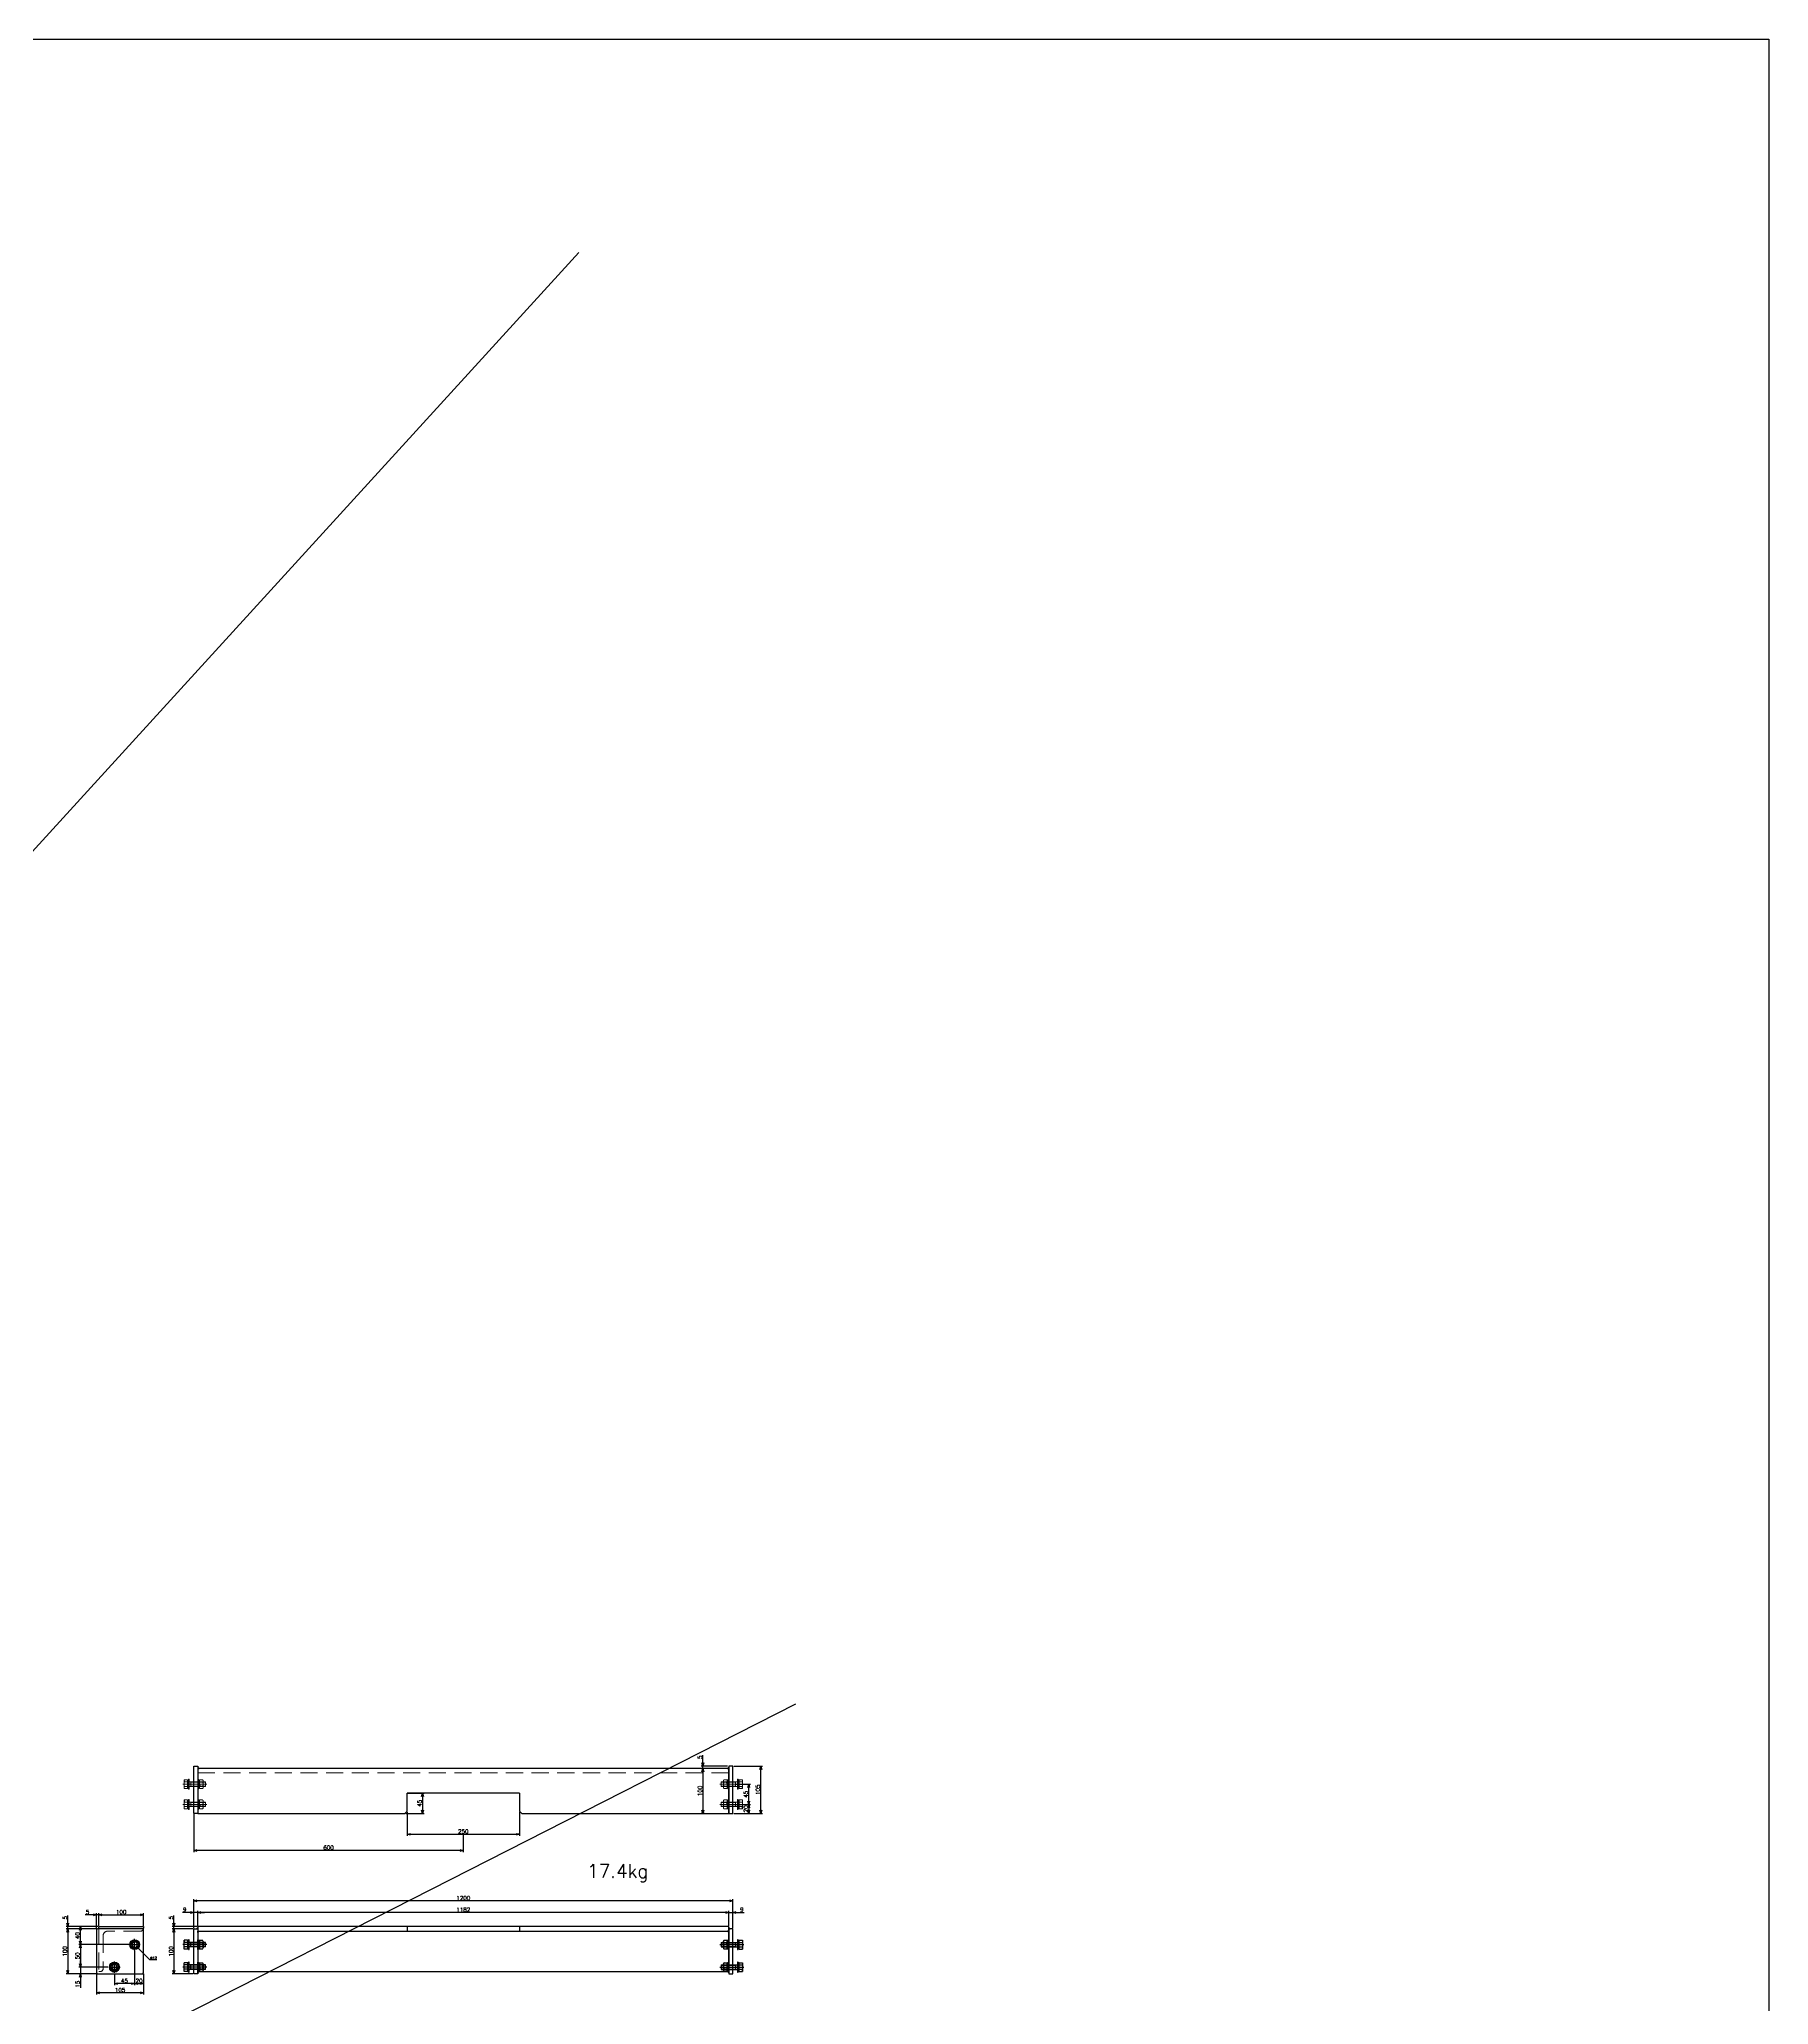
# Model space of a CAD drawing. Header units: millimetres. Extents: x -16130 to 36813, y -8099 to 27484.
# Drawn here: x -5500 to -1651, y 10509 to 14881 of the extents above; entities that cross this region are included whole.
import ezdxf

# ---------------------------------------------------------------- set-up
doc = ezdxf.new("R2010")
doc.units = ezdxf.units.MM
doc.header["$LTSCALE"] = 6
doc.header["$PDMODE"] = 99
doc.header["$PDSIZE"] = 1
doc.linetypes.add('CENTER2', pattern=[28.575, 19.05, -3.175, 3.175, -3.175])
doc.linetypes.add('HIDDEN', pattern=[9.525, 6.35, -3.175])
for name, color, linetype, lineweight in [('04_HIDDEN', 2, 'HIDDEN', 13), ('05_CENTER', 4, 'CENTER2', 13), ('08_DIM', 3, 'Continuous', 13)]:
    doc.layers.add(name, color=color, linetype=linetype, lineweight=lineweight)
doc.layers.add('10_DRAFT', color=8, linetype='Continuous', lineweight=0, plot=False)
doc.styles.add('KSS_TXT', font='txt.shx', dxfattribs={"bigfont": 'extfont2.shx'})
doc.styles.add('KSS_TXT_L', font='txt.shx', dxfattribs={"height": 3, "bigfont": 'extfont2.shx'})
doc.dimstyles.new('KSS_DIM', dxfattribs={"dimtxt": 3, "dimasz": 2.5, "dimexe": 1.25, "dimexo": 0.625, "dimtad": 1, "dimdsep": 46, "dimtxsty": 'KSS_TXT', "dimblk": 'OPEN30', "dimcen": 0, "dimazin": 2, "dimtfac": 0.75, "dimtmove": 0, "dimatfit": 3, "dimldrblk": 'OPEN30', "dimfxl": 1, "dimtolj": 1, "dimarcsym": 0})
doc.dimstyles.new('KSS_DIM$3', dxfattribs={"dimtxt": 3, "dimasz": 2.5, "dimexe": 1.25, "dimexo": 0.625, "dimtad": 1, "dimtih": 1, "dimtoh": 1, "dimdsep": 46, "dimtxsty": 'KSS_TXT', "dimblk": 'OPEN30', "dimcen": 0, "dimazin": 2, "dimtfac": 0.75, "dimtofl": 0, "dimtmove": 0, "dimatfit": 3, "dimldrblk": 'OPEN30', "dimfxl": 1, "dimtolj": 1, "dimarcsym": 0})

# ---------------------------------------------------------------- blocks, each defined once
blk = doc.blocks.new('A$C3D81658F_1_1_1_1')
at = {"color": 0}
for p, q in [((-11, 1.5), (11, 1.5)), ((-11, 1.5), (-11, 0)), ((-11, 0), (11, 0)), ((-9.8, 11), (9.8, 11)), ((-9.8, 4), (-9.8, 11)), ((9.8, 4), (-9.8, 4)), ((-9.3, 4), (-9.3, 1.5)), ((-4.9, 4), (-4.9, 11)), ((0, 1.5), (-2.5, 4)), ((0, 4), (2.5, 1.5)), ((4.9, 4), (4.9, 11)), ((9.2, 1.5), (9.2, 4)), ((9.8, 4), (9.8, 11)), ((11, 0), (11, 1.5))]:
    blk.add_line(p, q, dxfattribs=at)
at = {"color": 0, "linetype": 'HIDDEN'}
for p, q in [((-5, -36), (-5, 0)), ((5, -36), (5, 0)), ((-5, -4), (5, -4)), ((-5, -36), (5, -36)), ((-4.2, -36), (-4.2, -4)), ((4.2, -36), (4.2, -4))]:
    blk.add_line(p, q, dxfattribs=at)
at = {"color": 0, "linetype": 'CENTER2'}
blk.add_line((0, -39), (0, 14), dxfattribs=at)
at = {"layer": '10_DRAFT', "style": 'KSS_TXT_L'}
blk.add_text('BT-M10x40L,SW,PW', height=0.3, dxfattribs=at).set_placement((5.1, 10.7))
blk = doc.blocks.new('M10Nza_1_1_1_1')
at = {"color": 0}
for p, q in [((-9.8, 4), (-9.8, 10.7)), ((-9.8, 4), (9.8, 4)), ((-9.2, 1.5), (-9.2, 4)), ((-7.3, 12), (7.4, 12)), ((-4.9, 4), (-4.9, 10.7)), ((0, 1.5), (-2.5, 4)), ((0, 4), (2.5, 1.5)), ((4.9, 10.7), (4.9, 4)), ((9.2, 4), (9.2, 1.5)), ((9.8, 10.7), (9.8, 4))]:
    blk.add_line(p, q, dxfattribs=at)
at = {"color": 0, "linetype": 'CENTER2'}
blk.add_line((0, 12), (0, 0), dxfattribs=at)
at = {"color": 0}
blk.add_lwpolyline([(-11, 1.5), (11, 1.5), (11, 0), (-11, 0)], close=True, dxfattribs=at)
for centre, radius, start, end in [((-7.3, 9.1), 2.94, 33.626, 146.374), ((0, 2.2), 9.8, 60, 120), ((7.4, 9.1), 2.94, 33.626, 146.374)]:
    blk.add_arc(centre, radius, start, end, dxfattribs=at)
at = {"layer": '10_DRAFT', "style": 'KSS_TXT'}
blk.add_text('M10', height=1.25, dxfattribs=at).set_placement((0.3, 4.1))
blk = doc.blocks.new('_Open30')
at = {"color": 0, "linetype": 'ByBlock', "lineweight": -2}
for p, q in [((-1, 0.27), (0, 0)), ((0, 0), (-1, -0.27)), ((0, 0), (-1, 0))]:
    blk.add_line(p, q, dxfattribs=at)
blk = doc.blocks.new('*D2513')
at = {"layer": '08_DIM', "color": 0, "lineweight": -2, "transparency": 16777216}
for p, q in [((-5367.5, 10684.4), (-5367.5, 10712.5)), ((-5267.5, 10684.4), (-5267.5, 10712.5)), ((-5360, 10708.7), (-5275, 10708.7))]:
    blk.add_line(p, q, dxfattribs=at)
at = {"layer": 'Defpoints', "color": 0, "transparency": 16777216}
for p in [(-5367.5, 10682.6), (-5267.5, 10708.7), (-5267.5, 10682.6)]:
    blk.add_point(p, dxfattribs=at)
at = {"layer": '08_DIM', "color": 0, "lineweight": -2, "transparency": 16777216, "xscale": 7.5, "yscale": 7.5, "zscale": 7.5, "rotation": 180}
blk.add_blockref('_Open30', (-5367.5, 10708.7), dxfattribs=at)
at = {"layer": '08_DIM', "color": 0, "lineweight": -2, "transparency": 16777216, "xscale": 7.5, "yscale": 7.5, "zscale": 7.5}
blk.add_blockref('_Open30', (-5267.5, 10708.7), dxfattribs=at)
at = {"layer": '08_DIM', "color": 0, "transparency": 16777216, "insert": (-5317.5, 10715.1), "char_height": 9, "attachment_point": 5, "style": 'KSS_TXT'}
blk.add_mtext('\\A1;100', dxfattribs=at)
blk = doc.blocks.new('*D2514')
at = {"layer": '08_DIM', "color": 0, "lineweight": -2, "transparency": 16777216}
for p, q in [((-5369.4, 10682.6), (-5412, 10682.6)), ((-5408.2, 10650.1), (-5408.2, 10675.1)), ((-5299.8, 10642.6), (-5412, 10642.6))]:
    blk.add_line(p, q, dxfattribs=at)
at = {"layer": 'Defpoints', "color": 0, "transparency": 16777216}
for p in [(-5408.2, 10682.6), (-5367.5, 10682.6), (-5297.9, 10642.6)]:
    blk.add_point(p, dxfattribs=at)
at = {"layer": '08_DIM', "color": 0, "lineweight": -2, "transparency": 16777216, "xscale": 7.5, "yscale": 7.5, "zscale": 7.5}
for p, rotation in [((-5408.2, 10682.6), 90), ((-5408.2, 10642.6), 270)]:
    blk.add_blockref('_Open30', p, dxfattribs=dict(at, rotation=rotation))
at = {"layer": '08_DIM', "color": 0, "transparency": 16777216, "insert": (-5414.6, 10662.6), "char_height": 9, "attachment_point": 5, "rotation": 90, "style": 'KSS_TXT'}
blk.add_mtext('\\A1;40', dxfattribs=at)
blk = doc.blocks.new('*D2515')
at = {"layer": '08_DIM', "color": 0, "lineweight": -2, "transparency": 16777216}
for p, q in [((-5301.1, 10642.6), (-5412, 10642.6)), ((-5408.2, 10635.1), (-5408.2, 10600.1)), ((-5347, 10592.6), (-5412, 10592.6))]:
    blk.add_line(p, q, dxfattribs=at)
at = {"layer": 'Defpoints', "color": 0, "transparency": 16777216}
for p in [(-5299.2, 10642.6), (-5408.2, 10592.6), (-5345.2, 10592.6)]:
    blk.add_point(p, dxfattribs=at)
at = {"layer": '08_DIM', "color": 0, "lineweight": -2, "transparency": 16777216, "xscale": 7.5, "yscale": 7.5, "zscale": 7.5}
for p, rotation in [((-5408.2, 10642.6), 90), ((-5408.2, 10592.6), 270)]:
    blk.add_blockref('_Open30', p, dxfattribs=dict(at, rotation=rotation))
at = {"layer": '08_DIM', "color": 0, "transparency": 16777216, "insert": (-5414.6, 10617.6), "char_height": 9, "attachment_point": 5, "rotation": 90, "style": 'KSS_TXT'}
blk.add_mtext('\\A1;50', dxfattribs=at)
blk = doc.blocks.new('*D2516')
at = {"layer": '08_DIM', "color": 0, "lineweight": -2, "transparency": 16777216}
for p, q in [((-5287.5, 10629.7), (-5287.5, 10552.1)), ((-5332.5, 10578), (-5332.5, 10552.1)), ((-5295, 10555.8), (-5325, 10555.8))]:
    blk.add_line(p, q, dxfattribs=at)
at = {"layer": 'Defpoints', "color": 0, "transparency": 16777216}
for p in [(-5287.5, 10631.6), (-5332.5, 10579.9), (-5332.5, 10555.8)]:
    blk.add_point(p, dxfattribs=at)
at = {"layer": '08_DIM', "color": 0, "lineweight": -2, "transparency": 16777216, "xscale": 7.5, "yscale": 7.5, "zscale": 7.5, "rotation": 180}
blk.add_blockref('_Open30', (-5332.5, 10555.8), dxfattribs=at)
at = {"layer": '08_DIM', "color": 0, "lineweight": -2, "transparency": 16777216, "xscale": 7.5, "yscale": 7.5, "zscale": 7.5}
blk.add_blockref('_Open30', (-5287.5, 10555.8), dxfattribs=at)
at = {"layer": '08_DIM', "color": 0, "transparency": 16777216, "insert": (-5310, 10562.2), "char_height": 9, "attachment_point": 5, "style": 'KSS_TXT'}
blk.add_mtext('\\A1;45', dxfattribs=at)
blk = doc.blocks.new('*D2517')
at = {"layer": '08_DIM', "color": 0, "lineweight": -2, "transparency": 16777216}
for p, q in [((-5287.5, 10629.7), (-5287.5, 10552.1)), ((-5280, 10555.8), (-5275, 10555.8)), ((-5267.5, 10577.7), (-5267.5, 10552.1))]:
    blk.add_line(p, q, dxfattribs=at)
at = {"layer": 'Defpoints', "color": 0, "transparency": 16777216}
for p in [(-5287.5, 10631.6), (-5267.5, 10579.6), (-5267.5, 10555.8)]:
    blk.add_point(p, dxfattribs=at)
at = {"layer": '08_DIM', "color": 0, "lineweight": -2, "transparency": 16777216, "xscale": 7.5, "yscale": 7.5, "zscale": 7.5, "rotation": 180}
blk.add_blockref('_Open30', (-5287.5, 10555.8), dxfattribs=at)
at = {"layer": '08_DIM', "color": 0, "lineweight": -2, "transparency": 16777216, "xscale": 7.5, "yscale": 7.5, "zscale": 7.5}
blk.add_blockref('_Open30', (-5267.5, 10555.8), dxfattribs=at)
at = {"layer": '08_DIM', "color": 0, "transparency": 16777216, "insert": (-5277.5, 10562.2), "char_height": 9, "attachment_point": 5, "style": 'KSS_TXT'}
blk.add_mtext('\\A1;20', dxfattribs=at)
blk = doc.blocks.new('*D2518')
at = {"layer": '08_DIM', "color": 0, "lineweight": -2, "transparency": 16777216}
for p, q in [((-5372.5, 10577.7), (-5372.5, 10531.4)), ((-5267.5, 10577.7), (-5267.5, 10531.4)), ((-5275, 10535.2), (-5365, 10535.2))]:
    blk.add_line(p, q, dxfattribs=at)
at = {"layer": 'Defpoints', "color": 0, "transparency": 16777216}
for p in [(-5372.5, 10579.6), (-5267.5, 10579.6), (-5372.5, 10535.2)]:
    blk.add_point(p, dxfattribs=at)
at = {"layer": '08_DIM', "color": 0, "lineweight": -2, "transparency": 16777216, "xscale": 7.5, "yscale": 7.5, "zscale": 7.5, "rotation": 180}
blk.add_blockref('_Open30', (-5372.5, 10535.2), dxfattribs=at)
at = {"layer": '08_DIM', "color": 0, "lineweight": -2, "transparency": 16777216, "xscale": 7.5, "yscale": 7.5, "zscale": 7.5}
blk.add_blockref('_Open30', (-5267.5, 10535.2), dxfattribs=at)
at = {"layer": '08_DIM', "color": 0, "transparency": 16777216, "insert": (-5320, 10541.6), "char_height": 9, "attachment_point": 5, "style": 'KSS_TXT'}
blk.add_mtext('\\A1;105', dxfattribs=at)
blk = doc.blocks.new('*D2519')
at = {"layer": '08_DIM', "color": 0, "lineweight": -2, "transparency": 16777216}
for p, q in [((-5372.5, 10677.4), (-5372.5, 10712.5)), ((-5367.5, 10684.4), (-5367.5, 10712.5)), ((-5380, 10708.7), (-5397.3, 10708.7)), ((-5367.5, 10708.7), (-5372.5, 10708.7)), ((-5360, 10708.7), (-5352.5, 10708.7))]:
    blk.add_line(p, q, dxfattribs=at)
at = {"layer": 'Defpoints', "color": 0, "transparency": 16777216}
for p in [(-5372.5, 10708.7), (-5372.5, 10675.6), (-5367.5, 10682.6)]:
    blk.add_point(p, dxfattribs=at)
at = {"layer": '08_DIM', "color": 0, "lineweight": -2, "transparency": 16777216, "xscale": 7.5, "yscale": 7.5, "zscale": 7.5}
blk.add_blockref('_Open30', (-5372.5, 10708.7), dxfattribs=at)
at = {"layer": '08_DIM', "color": 0, "lineweight": -2, "transparency": 16777216, "xscale": 7.5, "yscale": 7.5, "zscale": 7.5, "rotation": 180}
blk.add_blockref('_Open30', (-5367.5, 10708.7), dxfattribs=at)
at = {"layer": '08_DIM', "color": 0, "transparency": 16777216, "insert": (-5392.4, 10715.1), "char_height": 9, "attachment_point": 5, "style": 'KSS_TXT'}
blk.add_mtext('\\A1;5', dxfattribs=at)
blk = doc.blocks.new('*D2520')
at = {"layer": '08_DIM', "color": 0, "lineweight": -2, "transparency": 16777216}
for p, q in [((-5369.4, 10682.6), (-5440.1, 10682.6)), ((-5372.4, 10677.6), (-5440.1, 10677.6)), ((-5436.4, 10690.1), (-5436.4, 10707.3)), ((-5436.4, 10677.6), (-5436.4, 10682.6)), ((-5436.4, 10670.1), (-5436.4, 10662.6))]:
    blk.add_line(p, q, dxfattribs=at)
at = {"layer": 'Defpoints', "color": 0, "transparency": 16777216}
for p in [(-5436.4, 10682.6), (-5370.5, 10677.6), (-5367.5, 10682.6)]:
    blk.add_point(p, dxfattribs=at)
at = {"layer": '08_DIM', "color": 0, "lineweight": -2, "transparency": 16777216, "xscale": 7.5, "yscale": 7.5, "zscale": 7.5}
for p, rotation in [((-5436.4, 10682.6), 270), ((-5436.4, 10677.6), 90)]:
    blk.add_blockref('_Open30', p, dxfattribs=dict(at, rotation=rotation))
at = {"layer": '08_DIM', "color": 0, "transparency": 16777216, "insert": (-5442.7, 10702.4), "char_height": 9, "attachment_point": 5, "rotation": 90, "style": 'KSS_TXT'}
blk.add_mtext('\\A1;5', dxfattribs=at)
blk = doc.blocks.new('*D2521')
at = {"layer": '08_DIM', "color": 0, "lineweight": -2, "transparency": 16777216}
for p, q in [((-5372.4, 10677.6), (-5440.1, 10677.6)), ((-5436.4, 10670.1), (-5436.4, 10585.1)), ((-5372.4, 10577.6), (-5440.1, 10577.6))]:
    blk.add_line(p, q, dxfattribs=at)
at = {"layer": 'Defpoints', "color": 0, "transparency": 16777216}
for p in [(-5370.5, 10677.6), (-5436.4, 10577.6), (-5370.5, 10577.6)]:
    blk.add_point(p, dxfattribs=at)
at = {"layer": '08_DIM', "color": 0, "lineweight": -2, "transparency": 16777216, "xscale": 7.5, "yscale": 7.5, "zscale": 7.5}
for p, rotation in [((-5436.4, 10677.6), 90), ((-5436.4, 10577.6), 270)]:
    blk.add_blockref('_Open30', p, dxfattribs=dict(at, rotation=rotation))
at = {"layer": '08_DIM', "color": 0, "transparency": 16777216, "insert": (-5442.7, 10627.6), "char_height": 9, "attachment_point": 5, "rotation": 90, "style": 'KSS_TXT'}
blk.add_mtext('\\A1;100', dxfattribs=at)
blk = doc.blocks.new('*D2522')
at = {"layer": '08_DIM', "color": 0, "lineweight": -2, "transparency": 16777216}
for p, q in [((-5253.5, 10608.6), (-5279.7, 10634.8)), ((-5238.2, 10608.6), (-5253.5, 10608.6))]:
    blk.add_line(p, q, dxfattribs=at)
at = {"layer": 'Defpoints', "color": 0, "transparency": 16777216}
for p in [(-5291.8, 10646.8), (-5283.3, 10638.3)]:
    blk.add_point(p, dxfattribs=at)
at = {"layer": '08_DIM', "color": 0, "lineweight": -2, "transparency": 16777216, "xscale": 5, "yscale": 5, "zscale": 5, "rotation": 135.0787743480991}
blk.add_blockref('_Open30', (-5283.3, 10638.3), dxfattribs=at)
at = {"layer": '08_DIM', "color": 0, "transparency": 16777216, "insert": (-5245.2, 10612.8), "char_height": 6, "attachment_point": 5, "style": 'KSS_TXT'}
blk.add_mtext('\\A1;%%C12', dxfattribs=at)
blk = doc.blocks.new('*D2523')
at = {"layer": '08_DIM', "color": 0, "lineweight": -2, "transparency": 16777216}
for p, q in [((-3972.6, 10713.9), (-3980.1, 10713.9)), ((-3965.1, 10684.4), (-3965.1, 10717.7)), ((-3965.1, 10713.9), (-3956.1, 10713.9)), ((-3956.1, 10679.4), (-3956.1, 10717.7)), ((-3948.6, 10713.9), (-3931.4, 10713.9))]:
    blk.add_line(p, q, dxfattribs=at)
at = {"layer": 'Defpoints', "color": 0, "transparency": 16777216}
for p in [(-3956.1, 10713.9), (-3965.1, 10682.6), (-3956.1, 10677.6)]:
    blk.add_point(p, dxfattribs=at)
at = {"layer": '08_DIM', "color": 0, "lineweight": -2, "transparency": 16777216, "xscale": 7.5, "yscale": 7.5, "zscale": 7.5}
blk.add_blockref('_Open30', (-3965.1, 10713.9), dxfattribs=at)
at = {"layer": '08_DIM', "color": 0, "lineweight": -2, "transparency": 16777216, "xscale": 7.5, "yscale": 7.5, "zscale": 7.5, "rotation": 180}
blk.add_blockref('_Open30', (-3956.1, 10713.9), dxfattribs=at)
at = {"layer": '08_DIM', "color": 0, "transparency": 16777216, "insert": (-3936.2, 10720.3), "char_height": 9, "attachment_point": 5, "style": 'KSS_TXT'}
blk.add_mtext('\\A1;9', dxfattribs=at)
blk = doc.blocks.new('*D2524')
at = {"layer": '08_DIM', "color": 0, "lineweight": -2, "transparency": 16777216}
for p, q in [((-5156.1, 10679.4), (-5156.1, 10743.6)), ((-3963.6, 10739.9), (-5148.6, 10739.9)), ((-3956.1, 10679.4), (-3956.1, 10743.6))]:
    blk.add_line(p, q, dxfattribs=at)
at = {"layer": 'Defpoints', "color": 0, "transparency": 16777216}
for p in [(-5156.1, 10739.9), (-5156.1, 10677.6), (-3956.1, 10677.6)]:
    blk.add_point(p, dxfattribs=at)
at = {"layer": '08_DIM', "color": 0, "lineweight": -2, "transparency": 16777216, "xscale": 7.5, "yscale": 7.5, "zscale": 7.5, "rotation": 180}
blk.add_blockref('_Open30', (-5156.1, 10739.9), dxfattribs=at)
at = {"layer": '08_DIM', "color": 0, "lineweight": -2, "transparency": 16777216, "xscale": 7.5, "yscale": 7.5, "zscale": 7.5}
blk.add_blockref('_Open30', (-3956.1, 10739.9), dxfattribs=at)
at = {"layer": '08_DIM', "color": 0, "transparency": 16777216, "insert": (-4556.1, 10746.2), "char_height": 9, "attachment_point": 5, "style": 'KSS_TXT'}
blk.add_mtext('\\A1;1200', dxfattribs=at)
blk = doc.blocks.new('*D2525')
at = {"layer": '08_DIM', "color": 0, "lineweight": -2, "transparency": 16777216}
for p, q in [((-5147.1, 10684.4), (-5147.1, 10717.7)), ((-3972.6, 10713.9), (-5139.6, 10713.9)), ((-3965.1, 10684.4), (-3965.1, 10717.7))]:
    blk.add_line(p, q, dxfattribs=at)
at = {"layer": 'Defpoints', "color": 0, "transparency": 16777216}
for p in [(-5147.1, 10713.9), (-5147.1, 10682.6), (-3965.1, 10682.6)]:
    blk.add_point(p, dxfattribs=at)
at = {"layer": '08_DIM', "color": 0, "lineweight": -2, "transparency": 16777216, "xscale": 7.5, "yscale": 7.5, "zscale": 7.5, "rotation": 180}
blk.add_blockref('_Open30', (-5147.1, 10713.9), dxfattribs=at)
at = {"layer": '08_DIM', "color": 0, "lineweight": -2, "transparency": 16777216, "xscale": 7.5, "yscale": 7.5, "zscale": 7.5}
blk.add_blockref('_Open30', (-3965.1, 10713.9), dxfattribs=at)
at = {"layer": '08_DIM', "color": 0, "transparency": 16777216, "insert": (-4556.1, 10720.3), "char_height": 9, "attachment_point": 5, "style": 'KSS_TXT'}
blk.add_mtext('\\A1;1182', dxfattribs=at)
blk = doc.blocks.new('*D2526')
at = {"layer": '08_DIM', "color": 0, "lineweight": -2, "transparency": 16777216}
for p, q in [((-5163.6, 10713.9), (-5180.9, 10713.9)), ((-5156.1, 10679.4), (-5156.1, 10717.7)), ((-5147.1, 10713.9), (-5156.1, 10713.9)), ((-5147.1, 10684.4), (-5147.1, 10717.7)), ((-5139.6, 10713.9), (-5132.1, 10713.9))]:
    blk.add_line(p, q, dxfattribs=at)
at = {"layer": 'Defpoints', "color": 0, "transparency": 16777216}
for p in [(-5156.1, 10713.9), (-5156.1, 10677.6), (-5147.1, 10682.6)]:
    blk.add_point(p, dxfattribs=at)
at = {"layer": '08_DIM', "color": 0, "lineweight": -2, "transparency": 16777216, "xscale": 7.5, "yscale": 7.5, "zscale": 7.5}
blk.add_blockref('_Open30', (-5156.1, 10713.9), dxfattribs=at)
at = {"layer": '08_DIM', "color": 0, "lineweight": -2, "transparency": 16777216, "xscale": 7.5, "yscale": 7.5, "zscale": 7.5, "rotation": 180}
blk.add_blockref('_Open30', (-5147.1, 10713.9), dxfattribs=at)
at = {"layer": '08_DIM', "color": 0, "transparency": 16777216, "insert": (-5176, 10720.3), "char_height": 9, "attachment_point": 5, "style": 'KSS_TXT'}
blk.add_mtext('\\A1;9', dxfattribs=at)
blk = doc.blocks.new('*D2527')
at = {"layer": '08_DIM', "color": 0, "lineweight": -2, "transparency": 16777216}
for p, q in [((-5347, 10592.6), (-5412, 10592.6)), ((-5408.2, 10600.1), (-5408.2, 10607.6)), ((-5408.2, 10592.6), (-5408.2, 10577.6)), ((-5372.4, 10577.6), (-5412, 10577.6)), ((-5408.2, 10570.1), (-5408.2, 10546.8))]:
    blk.add_line(p, q, dxfattribs=at)
at = {"layer": 'Defpoints', "color": 0, "transparency": 16777216}
for p in [(-5345.2, 10592.6), (-5408.2, 10577.6), (-5370.5, 10577.6)]:
    blk.add_point(p, dxfattribs=at)
at = {"layer": '08_DIM', "color": 0, "lineweight": -2, "transparency": 16777216, "xscale": 7.5, "yscale": 7.5, "zscale": 7.5}
for p, rotation in [((-5408.2, 10592.6), 270), ((-5408.2, 10577.6), 90)]:
    blk.add_blockref('_Open30', p, dxfattribs=dict(at, rotation=rotation))
at = {"layer": '08_DIM', "color": 0, "transparency": 16777216, "insert": (-5414.6, 10554.7), "char_height": 9, "attachment_point": 5, "rotation": 90, "style": 'KSS_TXT'}
blk.add_mtext('\\A1;15', dxfattribs=at)
blk = doc.blocks.new('*D2528')
at = {"layer": '08_DIM', "color": 0, "lineweight": -2, "transparency": 16777216}
for p, q in [((-3954.2, 10934.5), (-3917.2, 10934.5)), ((-3949.2, 10954.5), (-3917.2, 10954.5)), ((-3921, 10947), (-3921, 10942))]:
    blk.add_line(p, q, dxfattribs=at)
at = {"layer": 'Defpoints', "color": 0, "transparency": 16777216}
for p in [(-3956.1, 10934.5), (-3951.1, 10954.5), (-3921, 10934.5)]:
    blk.add_point(p, dxfattribs=at)
at = {"layer": '08_DIM', "color": 0, "lineweight": -2, "transparency": 16777216, "xscale": 7.5, "yscale": 7.5, "zscale": 7.5}
for p, rotation in [((-3921, 10954.5), 90), ((-3921, 10934.5), 270)]:
    blk.add_blockref('_Open30', p, dxfattribs=dict(at, rotation=rotation))
at = {"layer": '08_DIM', "color": 0, "transparency": 16777216, "insert": (-3927.3, 10944.5), "char_height": 9, "attachment_point": 5, "rotation": 90, "style": 'KSS_TXT'}
blk.add_mtext('\\A1;20', dxfattribs=at)
blk = doc.blocks.new('*D2529')
at = {"layer": '08_DIM', "color": 0, "lineweight": -2, "transparency": 16777216}
for p, q in [((-3949.2, 10999.5), (-3917.2, 10999.5)), ((-3921, 10962), (-3921, 10992)), ((-3949.2, 10954.5), (-3917.2, 10954.5))]:
    blk.add_line(p, q, dxfattribs=at)
at = {"layer": 'Defpoints', "color": 0, "transparency": 16777216}
for p in [(-3951.1, 10999.5), (-3921, 10999.5), (-3951.1, 10954.5)]:
    blk.add_point(p, dxfattribs=at)
at = {"layer": '08_DIM', "color": 0, "lineweight": -2, "transparency": 16777216, "xscale": 7.5, "yscale": 7.5, "zscale": 7.5}
for p, rotation in [((-3921, 10999.5), 90), ((-3921, 10954.5), 270)]:
    blk.add_blockref('_Open30', p, dxfattribs=dict(at, rotation=rotation))
at = {"layer": '08_DIM', "color": 0, "transparency": 16777216, "insert": (-3927.3, 10977), "char_height": 9, "attachment_point": 5, "rotation": 90, "style": 'KSS_TXT'}
blk.add_mtext('\\A1;45', dxfattribs=at)
blk = doc.blocks.new('*D2530')
at = {"layer": '08_DIM', "color": 0, "lineweight": -2, "transparency": 16777216}
for p, q in [((-3954.2, 11039.5), (-3890.3, 11039.5)), ((-3894.1, 10942), (-3894.1, 11032)), ((-3954.2, 10934.5), (-3890.3, 10934.5))]:
    blk.add_line(p, q, dxfattribs=at)
at = {"layer": 'Defpoints', "color": 0, "transparency": 16777216}
for p in [(-3956.1, 11039.5), (-3894.1, 11039.5), (-3956.1, 10934.5)]:
    blk.add_point(p, dxfattribs=at)
at = {"layer": '08_DIM', "color": 0, "lineweight": -2, "transparency": 16777216, "xscale": 7.5, "yscale": 7.5, "zscale": 7.5}
for p, rotation in [((-3894.1, 11039.5), 90), ((-3894.1, 10934.5), 270)]:
    blk.add_blockref('_Open30', p, dxfattribs=dict(at, rotation=rotation))
at = {"layer": '08_DIM', "color": 0, "transparency": 16777216, "insert": (-3900.5, 10987), "char_height": 9, "attachment_point": 5, "rotation": 90, "style": 'KSS_TXT'}
blk.add_mtext('\\A1;105', dxfattribs=at)
blk = doc.blocks.new('A$C491655AE_1_1_1_1')
at = {"color": 0, "linetype": 'CENTER2'}
for p, q in [((-12.6, 0), (12.6, 0)), ((0, -12.6), (0, 12.6))]:
    blk.add_line(p, q, dxfattribs=at)
at = {"color": 0}
for p, q in [((-9.8, 0), (-4.9, 8.5)), ((-4.9, -8.5), (-9.8, 0)), ((-4.9, 8.5), (4.9, 8.5)), ((4.9, 8.5), (9.8, 0)), ((9.8, 0), (4.9, -8.5)), ((4.9, -8.5), (-4.9, -8.5))]:
    blk.add_line(p, q, dxfattribs=at)
for radius in [11, 9.25]:
    blk.add_circle((0, 0), radius, dxfattribs=at)
at = {"layer": '10_DRAFT', "style": 'KSS_TXT_L'}
blk.add_text('BT-M10', height=0.3, dxfattribs=at).set_placement((-0.7, -0.5))
blk = doc.blocks.new('*D2531')
at = {"layer": '08_DIM', "color": 0, "lineweight": -2, "transparency": 16777216}
for p, q in [((-4020.8, 11034.5), (-4026.7, 11034.5)), ((-4023, 11027), (-4023, 10942)), ((-4019.5, 10934.5), (-4026.7, 10934.5))]:
    blk.add_line(p, q, dxfattribs=at)
at = {"layer": 'Defpoints', "color": 0, "transparency": 16777216}
for p in [(-4019, 11034.5), (-4023, 10934.5), (-4017.6, 10934.5)]:
    blk.add_point(p, dxfattribs=at)
at = {"layer": '08_DIM', "color": 0, "lineweight": -2, "transparency": 16777216, "xscale": 7.5, "yscale": 7.5, "zscale": 7.5}
for p, rotation in [((-4023, 11034.5), 90), ((-4023, 10934.5), 270)]:
    blk.add_blockref('_Open30', p, dxfattribs=dict(at, rotation=rotation))
at = {"layer": '08_DIM', "color": 0, "transparency": 16777216, "insert": (-4029.4, 10984.5), "char_height": 9, "attachment_point": 5, "rotation": 90, "style": 'KSS_TXT'}
blk.add_mtext('\\A1;100', dxfattribs=at)
blk = doc.blocks.new('*D2532')
at = {"layer": '08_DIM', "color": 0, "lineweight": -2, "transparency": 16777216}
for p, q in [((-4023, 11047), (-4023, 11064.3)), ((-3968, 11039.5), (-4026.7, 11039.5)), ((-4020.8, 11034.5), (-4026.7, 11034.5)), ((-4023, 11034.5), (-4023, 11039.5)), ((-4023, 11027), (-4023, 11019.5))]:
    blk.add_line(p, q, dxfattribs=at)
at = {"layer": 'Defpoints', "color": 0, "transparency": 16777216}
for p in [(-4023, 11039.5), (-4019, 11034.5), (-3966.1, 11039.5)]:
    blk.add_point(p, dxfattribs=at)
at = {"layer": '08_DIM', "color": 0, "lineweight": -2, "transparency": 16777216, "xscale": 7.5, "yscale": 7.5, "zscale": 7.5}
for p, rotation in [((-4023, 11039.5), 270), ((-4023, 11034.5), 90)]:
    blk.add_blockref('_Open30', p, dxfattribs=dict(at, rotation=rotation))
at = {"layer": '08_DIM', "color": 0, "transparency": 16777216, "insert": (-4029.4, 11059.4), "char_height": 9, "attachment_point": 5, "rotation": 90, "style": 'KSS_TXT'}
blk.add_mtext('\\A1;5', dxfattribs=at)
blk = doc.blocks.new('*D2536')
at = {"layer": '08_DIM', "color": 0, "lineweight": -2, "transparency": 16777216}
for p, q in [((-5148, 10682.6), (-5203.9, 10682.6)), ((-5158, 10677.6), (-5203.9, 10677.6)), ((-5200.2, 10690.1), (-5200.2, 10707.3)), ((-5200.2, 10677.6), (-5200.2, 10682.6)), ((-5200.2, 10670.1), (-5200.2, 10662.6))]:
    blk.add_line(p, q, dxfattribs=at)
at = {"layer": 'Defpoints', "color": 0, "transparency": 16777216}
for p in [(-5200.2, 10682.6), (-5156.1, 10677.6), (-5146.1, 10682.6)]:
    blk.add_point(p, dxfattribs=at)
at = {"layer": '08_DIM', "color": 0, "lineweight": -2, "transparency": 16777216, "xscale": 7.5, "yscale": 7.5, "zscale": 7.5}
for p, rotation in [((-5200.2, 10682.6), 270), ((-5200.2, 10677.6), 90)]:
    blk.add_blockref('_Open30', p, dxfattribs=dict(at, rotation=rotation))
at = {"layer": '08_DIM', "color": 0, "transparency": 16777216, "insert": (-5206.5, 10702.4), "char_height": 9, "attachment_point": 5, "rotation": 90, "style": 'KSS_TXT'}
blk.add_mtext('\\A1;5', dxfattribs=at)
blk = doc.blocks.new('*D2537')
at = {"layer": '08_DIM', "color": 0, "lineweight": -2, "transparency": 16777216}
for p, q in [((-5158, 10677.6), (-5203.9, 10677.6)), ((-5200.2, 10670.1), (-5200.2, 10585.1)), ((-5158, 10577.6), (-5203.9, 10577.6))]:
    blk.add_line(p, q, dxfattribs=at)
at = {"layer": 'Defpoints', "color": 0, "transparency": 16777216}
for p in [(-5156.1, 10677.6), (-5200.2, 10577.6), (-5156.1, 10577.6)]:
    blk.add_point(p, dxfattribs=at)
at = {"layer": '08_DIM', "color": 0, "lineweight": -2, "transparency": 16777216, "xscale": 7.5, "yscale": 7.5, "zscale": 7.5}
for p, rotation in [((-5200.2, 10677.6), 90), ((-5200.2, 10577.6), 270)]:
    blk.add_blockref('_Open30', p, dxfattribs=dict(at, rotation=rotation))
at = {"layer": '08_DIM', "color": 0, "transparency": 16777216, "insert": (-5206.5, 10627.6), "char_height": 9, "attachment_point": 5, "rotation": 90, "style": 'KSS_TXT'}
blk.add_mtext('\\A1;100', dxfattribs=at)
blk = doc.blocks.new('A$C624B3A55_1_1')
at = {"color": 0}
blk.add_line((-475, 25), (-725, 25), dxfattribs=at)
for points in [[(-1200, -20), (-1200, 85), (-1191, 85), (-1191, -20)], [(0, -20), (0, 85), (-9, 85), (-9, -20)]]:
    blk.add_lwpolyline(points, close=True, dxfattribs=at)
at = {"color": 3}
for points in [[(-1191, 80), (-1188, 80), (-1188, 80), (-1191, 83)], [(-9, 80), (-9, 83), (-9, 83), (-12, 80)]]:
    blk.add_lwpolyline(points, close=True, dxfattribs=at)
at = {"color": 0}
blk.add_lwpolyline([(-475, 25), (-475, -15), (-470, -20), (-9, -20), (-9, 80), (-1191, 80), (-1191, -20), (-730, -20), (-725, -15), (-725, 25)], dxfattribs=at)
at = {"layer": '04_HIDDEN'}
blk.add_line((-1191, 70), (-9, 70), dxfattribs=at)
at = {"layer": '05_CENTER'}
for p, q in [((-1186, 45), (-1205, 45)), ((-14, 45), (5, 45)), ((-1186, 0), (-1205, 0)), ((-14, 0), (5, 0))]:
    blk.add_line(p, q, dxfattribs=at)
blk = doc.blocks.new('A$C0119159A_1_1')
at = {"color": 0}
for p, q in [((-1191, 30), (-9, 30)), ((-725, 40), (-725, 30)), ((-475, 40), (-475, 30))]:
    blk.add_line(p, q, dxfattribs=at)
for points in [[(-1191, -65), (-1200, -65), (-1200, 35), (-1191, 35)], [(-1191, -60), (-9, -60), (-9, 40), (-1191, 40)], [(-9, -65), (0, -65), (0, 35), (-9, 35)]]:
    blk.add_lwpolyline(points, close=True, dxfattribs=at)
at = {"color": 3}
for points in [[(-1191, 35), (-1194, 35), (-1194, 35), (-1191, 38)], [(-1191, 30), (-1188, 30), (-1188, 30), (-1191, 27)], [(-9, 30), (-12, 30), (-12, 30), (-9, 27)], [(-9, 35), (-6, 35), (-6, 35), (-9, 38)], [(-1191, -60), (-1188, -60), (-1188, -60), (-1191, -63)], [(-9, -60), (-12, -60), (-12, -60), (-9, -63)]]:
    blk.add_lwpolyline(points, close=True, dxfattribs=at)
at = {"layer": '05_CENTER'}
for p, q in [((-1186, 0), (-1205, 0)), ((-14, 0), (5, 0)), ((-1186, -50), (-1205, -50)), ((-14, -50), (5, -50))]:
    blk.add_line(p, q, dxfattribs=at)
blk = doc.blocks.new('A$C2B834F33_1_1')
at = {"color": 0}
for p, q in [((0, 0), (-100, 0)), ((-100, -3), (-100, 0)), ((0, 0), (0, -100)), ((-93, -10), (-20, -10)), ((-10, -20), (-10, -93)), ((-3, -100), (0, -100))]:
    blk.add_line(p, q, dxfattribs=at)
for centre, radius, start, end in [((-93, -3), 7, 180, 270), ((-20, -20), 10, 0, 90), ((-3, -93), 7, 180, 270)]:
    blk.add_arc(centre, radius, start, end, dxfattribs=at)
blk = doc.blocks.new('A$C453D0E50_1_1')
for p, q in [((80, 40), (-20, 40)), ((-20, 40), (-20, 37)), ((80, 35), (80, 40))]:
    blk.add_line(p, q)
at = {"color": 0}
blk.add_lwpolyline([(85, 33), (85, -63), (83, -65), (-18, -65), (-20, -63), (-20, 33), (-18, 35), (83, 35)], close=True, dxfattribs=at)
for centre in [(0, 0), (45, -50)]:
    blk.add_circle(centre, 6, dxfattribs=at)
at = {"layer": '05_CENTER'}
for p, q in [((10.4, 0), (-10.4, 0)), ((0, -10.4), (0, 10.4)), ((45, -60.4), (45, -39.6)), ((55.4, -50), (34.6, -50))]:
    blk.add_line(p, q, dxfattribs=at)
at = {"layer": '04_HIDDEN'}
blk.add_blockref('A$C2B834F33_1_1', (80, 40), dxfattribs=at)
blk = doc.blocks.new('*D2570')
at = {"layer": '08_DIM', "color": 0, "lineweight": -2, "transparency": 16777216}
for p, q in [((-4681.1, 10937.6), (-4681.1, 10884.3)), ((-4431.1, 10937.6), (-4431.1, 10884.3)), ((-4673.6, 10888), (-4438.6, 10888))]:
    blk.add_line(p, q, dxfattribs=at)
at = {"layer": 'Defpoints', "color": 0, "transparency": 16777216}
for p in [(-4681.1, 10939.5), (-4431.1, 10939.5), (-4431.1, 10888)]:
    blk.add_point(p, dxfattribs=at)
at = {"layer": '08_DIM', "color": 0, "lineweight": -2, "transparency": 16777216, "xscale": 7.5, "yscale": 7.5, "zscale": 7.5, "rotation": 180}
blk.add_blockref('_Open30', (-4681.1, 10888), dxfattribs=at)
at = {"layer": '08_DIM', "color": 0, "lineweight": -2, "transparency": 16777216, "xscale": 7.5, "yscale": 7.5, "zscale": 7.5}
blk.add_blockref('_Open30', (-4431.1, 10888), dxfattribs=at)
at = {"layer": '08_DIM', "color": 0, "transparency": 16777216, "insert": (-4556.1, 10894.4), "char_height": 9, "attachment_point": 5, "style": 'KSS_TXT'}
blk.add_mtext('\\A1;250', dxfattribs=at)
blk = doc.blocks.new('*D2571')
at = {"layer": '08_DIM', "color": 0, "lineweight": -2, "transparency": 16777216}
for p, q in [((-5156.1, 10932.6), (-5156.1, 10848.3)), ((-4556.1, 10886.2), (-4556.1, 10848.3)), ((-4563.6, 10852.1), (-5148.6, 10852.1))]:
    blk.add_line(p, q, dxfattribs=at)
at = {"layer": 'Defpoints', "color": 0, "transparency": 16777216}
for p in [(-5156.1, 10934.5), (-4556.1, 10888), (-5156.1, 10852.1)]:
    blk.add_point(p, dxfattribs=at)
at = {"layer": '08_DIM', "color": 0, "lineweight": -2, "transparency": 16777216, "xscale": 7.5, "yscale": 7.5, "zscale": 7.5, "rotation": 180}
blk.add_blockref('_Open30', (-5156.1, 10852.1), dxfattribs=at)
at = {"layer": '08_DIM', "color": 0, "lineweight": -2, "transparency": 16777216, "xscale": 7.5, "yscale": 7.5, "zscale": 7.5}
blk.add_blockref('_Open30', (-4556.1, 10852.1), dxfattribs=at)
at = {"layer": '08_DIM', "color": 0, "transparency": 16777216, "insert": (-4856.1, 10858.4), "char_height": 9, "attachment_point": 5, "style": 'KSS_TXT'}
blk.add_mtext('\\A1;600', dxfattribs=at)
blk = doc.blocks.new('*D2572')
at = {"layer": '08_DIM', "color": 0, "lineweight": -2, "transparency": 16777216}
for p, q in [((-4679.2, 10979.5), (-4643.3, 10979.5)), ((-4684.2, 10934.5), (-4643.3, 10934.5)), ((-4647, 10972), (-4647, 10942))]:
    blk.add_line(p, q, dxfattribs=at)
at = {"layer": 'Defpoints', "color": 0, "transparency": 16777216}
for p in [(-4681.1, 10979.5), (-4686.1, 10934.5), (-4647, 10934.5)]:
    blk.add_point(p, dxfattribs=at)
at = {"layer": '08_DIM', "color": 0, "lineweight": -2, "transparency": 16777216, "xscale": 7.5, "yscale": 7.5, "zscale": 7.5}
for p, rotation in [((-4647, 10979.5), 90), ((-4647, 10934.5), 270)]:
    blk.add_blockref('_Open30', p, dxfattribs=dict(at, rotation=rotation))
at = {"layer": '08_DIM', "color": 0, "transparency": 16777216, "insert": (-4653.4, 10957), "char_height": 9, "attachment_point": 5, "rotation": 90, "style": 'KSS_TXT'}
blk.add_mtext('\\A1;45', dxfattribs=at)

msp = doc.modelspace()

# ---------------------------------------------------------------- linework, layer by layer
at = {"color": 2}
msp.add_line((-4299.339, 14406.98813), (-11273.00944, 6764.54091), dxfattribs=at)
at = {"color": 3}
msp.add_line((-3816.68495, 11177.3273), (-5269.48484, 10438.73336), dxfattribs=at)
at = {"color": 2}
msp.add_lwpolyline([(-16130.25216, 14880.92178), (-1651.04794, 14880.92178), (-1651.04794, 6324.74419), (-16130.25216, 6324.74419)], close=True, dxfattribs=at)

# ---------------------------------------------------------------- block references
for name, p in [('A$C624B3A55_1_1', (-3956.1196, 10954.52027)), ('A$C0119159A_1_1', (-3956.1196, 10642.55439)), ('A$C491655AE_1_1_1_1', (-5287.52479, 10642.55439)), ('A$C491655AE_1_1_1_1', (-5332.52479, 10592.55439))]:
    msp.add_blockref(name, p)
at = {"xscale": -1}
msp.add_blockref('A$C453D0E50_1_1', (-5287.52479, 10642.55439), dxfattribs=at)
for name, p, rotation in [('A$C3D81658F_1_1_1_1', (-5166.1196, 10642.55442), 90), ('M10Nza_1_1_1_1', (-5147.1196, 10642.55439), 270), ('A$C3D81658F_1_1_1_1', (-3946.1196, 10642.55436), 270), ('M10Nza_1_1_1_1', (-3965.1196, 10642.55437), 90), ('A$C3D81658F_1_1_1_1', (-5166.1196, 10592.55442), 90), ('M10Nza_1_1_1_1', (-5147.1196, 10592.55439), 270), ('A$C3D81658F_1_1_1_1', (-3946.1196, 10592.55436), 270), ('M10Nza_1_1_1_1', (-3965.1196, 10592.55437), 90)]:
    msp.add_blockref(name, p, dxfattribs=dict(rotation=rotation))
at = {"layer": '04_HIDDEN'}
for name, p, rotation in [('A$C3D81658F_1_1_1_1', (-5166.1196, 10999.5203), 90), ('M10Nza_1_1_1_1', (-5147.1196, 10999.52027), 270), ('A$C3D81658F_1_1_1_1', (-3946.1196, 10999.52024), 270), ('M10Nza_1_1_1_1', (-3965.1196, 10999.52025), 90), ('A$C3D81658F_1_1_1_1', (-5166.1196, 10954.52028), 90), ('M10Nza_1_1_1_1', (-5147.1196, 10954.52027), 270), ('A$C3D81658F_1_1_1_1', (-3946.1196, 10954.52022), 270), ('M10Nza_1_1_1_1', (-3965.1196, 10954.52025), 90)]:
    msp.add_blockref(name, p, dxfattribs=dict(at, rotation=rotation))

# ---------------------------------------------------------------- texts
at = {"layer": '08_DIM', "color": 6, "style": 'KSS_TXT'}
msp.add_text('17.4kg', height=30, dxfattribs=at).set_placement((-4280.67255, 10791.52594))

# ---------------------------------------------------------------- dimensions: what is measured, and where the dimension line sits
at = {"layer": '08_DIM'}
for base, p1, p2, angle, picture, middle in [((-4022.98295, 11039.52027), (-4018.96815, 11034.52027), (-3966.1196, 11039.52027), 90, '*D2532', (-4029.3642, 11059.39527)), ((-4022.98295, 10934.52027), (-4018.96815, 11034.52027), (-4017.61402, 10934.52027), 90, '*D2531', (-4029.35795, 10984.52027)), ((-3894.09565, 11039.52027), (-3956.1196, 10934.52027), (-3956.1196, 11039.52027), 90, '*D2530', (-3900.4769, 10987.02027)), ((-4647.02013, 10934.52027), (-4681.1196, 10979.52027), (-4686.1196, 10934.52027), 90, '*D2572', (-4653.40138, 10957.02027)), ((-3920.96713, 10999.52028), (-3951.1196, 10954.52027), (-3951.1196, 10999.52028), 90, '*D2529', (-3927.34838, 10977.02027)), ((-3920.96713, 10934.52027), (-3951.1196, 10954.52027), (-3956.1196, 10934.52027), 90, '*D2528', (-3927.34213, 10944.52027)), ((-5372.52479, 10708.73024), (-5367.52479, 10682.55439), (-5372.52479, 10675.55439), 180, '*D2519', (-5392.39979, 10715.11149)), ((-5267.52479, 10708.73024), (-5367.52479, 10682.55439), (-5267.52479, 10682.55439), 180, '*D2513', (-5317.52479, 10715.10524)), ((-5436.36322, 10682.55439), (-5370.52479, 10677.55439), (-5367.52479, 10682.55439), 90, '*D2520', (-5442.74447, 10702.42939)), ((-5436.36322, 10577.55439), (-5370.52479, 10677.55439), (-5370.52479, 10577.55439), 90, '*D2521', (-5442.73822, 10627.55439)), ((-5408.24729, 10682.55439), (-5297.93483, 10642.55439), (-5367.52479, 10682.55439), 90, '*D2514', (-5414.62229, 10662.55439)), ((-5200.1518, 10682.55439), (-5156.1196, 10677.55439), (-5146.1196, 10682.55439), 90, '*D2536', (-5206.53305, 10702.42939)), ((-5200.1518, 10577.55439), (-5156.1196, 10677.55439), (-5156.1196, 10577.55439), 90, '*D2537', (-5206.5268, 10627.55439)), ((-5408.24729, 10592.55439), (-5299.18483, 10642.55439), (-5345.16062, 10592.55439), 90, '*D2515', (-5414.62854, 10617.55439)), ((-5332.52479, 10555.84816), (-5287.52479, 10631.55439), (-5332.52479, 10579.91856), 180, '*D2516', (-5310.02479, 10562.22941)), ((-5267.52479, 10555.84816), (-5287.52479, 10631.55439), (-5267.52479, 10579.55439), 180, '*D2517', (-5277.52479, 10562.22316)), ((-5408.24729, 10577.55439), (-5345.16062, 10592.55439), (-5370.52479, 10577.55439), 90, '*D2527', (-5414.62854, 10554.67939)), ((-5372.52479, 10535.19178), (-5267.52479, 10579.55439), (-5372.52479, 10579.55439), 180, '*D2518', (-5320.02479, 10541.57303))]:
    dim = msp.add_linear_dim(base=base, p1=p1, p2=p2, angle=angle, dimstyle='KSS_DIM', override={"dimscale": 3}, dxfattribs=at)
    dim.commit()
    dim.dimension.update_dxf_attribs({"geometry": picture, "text_midpoint": middle})
for base, p1, p2, picture, middle in [((-5156.1196, 10852.06041), (-4556.1196, 10888.04118), (-5156.1196, 10934.52027), '*D2571', (-4856.1196, 10858.43541)), ((-4431.1196, 10888.04118), (-4681.1196, 10939.52027), (-4431.1196, 10939.52027), '*D2570', (-4556.1196, 10894.42243)), ((-5156.1196, 10713.93663), (-5147.1196, 10682.55439), (-5156.1196, 10677.55439), '*D2526', (-5175.9946, 10720.31163)), ((-5156.1196, 10739.85294), (-3956.1196, 10677.55439), (-5156.1196, 10677.55439), '*D2524', (-4556.1196, 10746.22794)), ((-5147.1196, 10713.93663), (-3965.1196, 10682.55439), (-5147.1196, 10682.55439), '*D2525', (-4556.1196, 10720.31163)), ((-3956.1196, 10713.93663), (-3965.1196, 10682.55439), (-3956.1196, 10677.55439), '*D2523', (-3936.2446, 10720.31163))]:
    dim = msp.add_linear_dim(base=base, p1=p1, p2=p2, dimstyle='KSS_DIM', override={"dimscale": 3}, dxfattribs=at)
    dim.commit()
    dim.dimension.update_dxf_attribs({"geometry": picture, "text_midpoint": middle})
dim = msp.add_diameter_dim_2p(p1=(-5291.77326, 10646.79119), p2=(-5283.27632, 10638.31758), dimstyle='KSS_DIM$3', override={"dimscale": 2, "dimpost": '%%C<>'}, dxfattribs=at)
dim.commit()
dim.dimension.update_dxf_attribs({"geometry": '*D2522', "text_midpoint": (-5245.20179, 10608.57495), "dimtype": 163})

doc.saveas('drawing.dxf')
